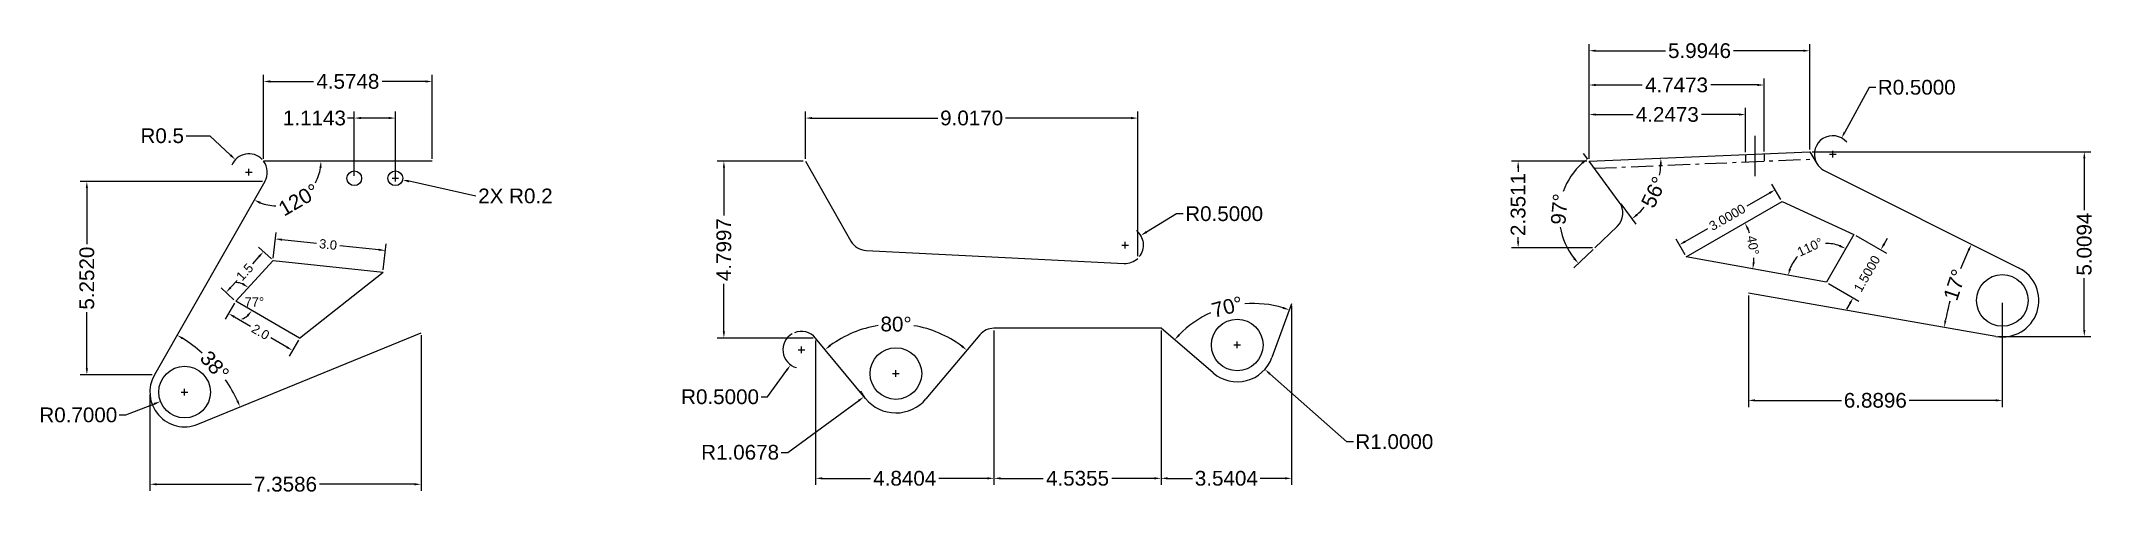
# Model space of a CAD drawing. Header units: centimetres. Extents: x 2.5 to 58.2, y 5.8 to 18.1.
import ezdxf

# ---------------------------------------------------------------- set-up
doc = ezdxf.new("R2010")
doc.units = ezdxf.units.CM
doc.header["$LTSCALE"] = 0.1
doc.header["$MEASUREMENT"] = 0
doc.linetypes.add('ACAD_ISO10W100', pattern=[18, 12, -3, 0, -3])
for name, color, linetype in [('Cadru', 2, 'Continuous'), ('Cotare', 3, 'Continuous'), ('Gauri', 1, 'Continuous'), ('Linii centrale', 6, 'ACAD_ISO10W100')]:
    doc.layers.add(name, color=color, linetype=linetype)
doc.styles.get("Standard").update_dxf_attribs({"font": 'arial.ttf'})
doc.dimstyles.new('Proiect', dxfattribs={"dimtxt": 0.4, "dimasz": 0.18, "dimexe": 0.18, "dimexo": 0.0625, "dimgap": 0.09, "dimtad": 0, "dimtoh": 1, "dimdec": 4, "dimzin": 0, "dimdsep": 46, "dimtxsty": 'Standard', "dimcen": 0.09, "dimadec": 0, "dimazin": 0, "dimtfac": 1, "dimtdec": 4, "dimtofl": 0, "dimtmove": 0, "dimatfit": 3, "dimfxl": 1, "dimtolj": 1, "dimtzin": 0, "dimarcsym": 0})

# ---------------------------------------------------------------- blocks, each defined once
blk = doc.blocks.new('*D17')
at = {"layer": 'Cotare', "color": 0, "lineweight": -2, "transparency": 16777216}
for p, q in [((8.504, 14.874), (8.504, 17.154)), ((8.684, 16.974), (9.863, 16.974)), ((12.899, 16.974), (11.72, 16.974)), ((13.079, 14.874), (13.079, 17.154))]:
    blk.add_line(p, q, dxfattribs=at)
at = {"layer": 'Cotare', "color": 0, "transparency": 16777216}
for points in [[(8.684, 17.004), (8.684, 16.944), (8.504, 16.974)], [(12.899, 17.004), (12.899, 16.944), (13.079, 16.974)]]:
    blk.add_solid(points, dxfattribs=at)
at = {"layer": 'Defpoints', "color": 0, "transparency": 16777216}
for p in [(13.079, 16.974), (8.504, 14.812), (13.079, 14.812)]:
    blk.add_point(p, dxfattribs=at)
at = {"layer": 'Cotare', "color": 0, "transparency": 16777216, "insert": (10.791, 16.974), "char_height": 0.4, "attachment_point": 5}
blk.add_mtext('\\A1;4.5748', dxfattribs=at)
blk = doc.blocks.new('*D19')
at = {"layer": 'Cotare', "color": 0, "lineweight": -2, "transparency": 16777216}
for p, q in [((10.965, 14.41), (10.965, 16.161)), ((12.079, 14.41), (12.079, 16.161)), ((10.965, 15.981), (10.785, 15.981)), ((11.899, 15.981), (11.145, 15.981))]:
    blk.add_line(p, q, dxfattribs=at)
at = {"layer": 'Cotare', "color": 0, "transparency": 16777216}
for points in [[(11.145, 16.011), (11.145, 15.951), (10.965, 15.981)], [(11.899, 16.011), (11.899, 15.951), (12.079, 15.981)]]:
    blk.add_solid(points, dxfattribs=at)
at = {"layer": 'Defpoints', "color": 0, "transparency": 16777216}
for p in [(12.079, 15.981), (10.965, 14.347), (12.079, 14.347)]:
    blk.add_point(p, dxfattribs=at)
at = {"layer": 'Cotare', "color": 0, "transparency": 16777216, "insert": (9.883, 15.981), "char_height": 0.4, "attachment_point": 5}
blk.add_mtext('\\A1;1.1143', dxfattribs=at)
blk = doc.blocks.new('*D20')
at = {"layer": 'Cotare', "color": 0, "lineweight": -2, "transparency": 16777216}
for p, q in [((6.401, 15.5), (7.045, 15.5)), ((7.045, 15.5), (7.607, 14.976)), ((8.014, 14.512), (8.194, 14.512)), ((8.104, 14.422), (8.104, 14.602))]:
    blk.add_line(p, q, dxfattribs=at)
blk.add_arc((8.104, 14.512), 0.5, 44.0319, 157.6191, dxfattribs=at)
at = {"layer": 'Cotare', "color": 0, "transparency": 16777216}
blk.add_solid([(7.627, 14.998), (7.586, 14.954), (7.738, 14.853)], dxfattribs=at)
at = {"layer": 'Defpoints', "color": 0, "transparency": 16777216}
for p in [(7.738, 14.853), (8.104, 14.512)]:
    blk.add_point(p, dxfattribs=at)
at = {"layer": 'Cotare', "color": 0, "transparency": 16777216, "insert": (5.754, 15.5), "char_height": 0.4, "attachment_point": 5}
blk.add_mtext('\\A1;R0.5', dxfattribs=at)
blk = doc.blocks.new('*D21')
at = {"layer": 'Cotare', "color": 0, "lineweight": -2, "transparency": 16777216}
for start, end in [(330.8786, 351.4772), (248.8187, 269.4173)]:
    blk.add_arc((8.851, 14.812), 1.211, start, end, dxfattribs=at)
at = {"layer": 'Cotare', "color": 0, "transparency": 16777216}
for points in [[(10.019, 14.635), (10.079, 14.63), (10.062, 14.812)], [(8.4, 13.655), (8.426, 13.71), (8.251, 13.76)]]:
    blk.add_solid(points, dxfattribs=at)
at = {"layer": 'Defpoints', "color": 0, "transparency": 16777216}
for p in [(8.504, 14.812), (13.079, 14.812), (8.538, 14.264), (9.065, 13.62), (5.542, 9.012)]:
    blk.add_point(p, dxfattribs=at)
at = {"layer": 'Cotare', "color": 0, "transparency": 16777216, "insert": (9.459, 13.764), "char_height": 0.4, "attachment_point": 5, "rotation": 30.148}
blk.add_mtext('\\A1;120°', dxfattribs=at)
blk = doc.blocks.new('*D22')
at = {"layer": 'Cotare', "color": 0, "lineweight": -2, "transparency": 16777216}
for p, q in [((12.778, 10.094), (12.778, 5.867)), ((5.419, 8.485), (5.419, 5.867)), ((5.599, 6.047), (8.18, 6.047)), ((12.598, 6.047), (10.017, 6.047))]:
    blk.add_line(p, q, dxfattribs=at)
at = {"layer": 'Cotare', "color": 0, "transparency": 16777216}
for points in [[(5.599, 6.077), (5.599, 6.017), (5.419, 6.047)], [(12.598, 6.077), (12.598, 6.017), (12.778, 6.047)]]:
    blk.add_solid(points, dxfattribs=at)
at = {"layer": 'Defpoints', "color": 0, "transparency": 16777216}
for p in [(12.778, 10.156), (5.419, 8.547), (12.778, 6.047)]:
    blk.add_point(p, dxfattribs=at)
at = {"layer": 'Cotare', "color": 0, "transparency": 16777216, "insert": (9.099, 6.047), "char_height": 0.4, "attachment_point": 5}
blk.add_mtext('\\A1;7.3586', dxfattribs=at)
blk = doc.blocks.new('*D23')
at = {"layer": 'Cotare', "color": 0, "lineweight": -2, "transparency": 16777216}
for p, q in [((8.476, 14.264), (3.529, 14.264)), ((3.709, 14.084), (3.709, 12.558)), ((3.709, 9.192), (3.709, 10.718)), ((5.48, 9.012), (3.529, 9.012))]:
    blk.add_line(p, q, dxfattribs=at)
at = {"layer": 'Cotare', "color": 0, "transparency": 16777216}
for points in [[(3.679, 14.084), (3.739, 14.084), (3.709, 14.264)], [(3.679, 9.192), (3.739, 9.192), (3.709, 9.012)]]:
    blk.add_solid(points, dxfattribs=at)
at = {"layer": 'Defpoints', "color": 0, "transparency": 16777216}
for p in [(8.538, 14.264), (3.709, 9.012), (5.542, 9.012)]:
    blk.add_point(p, dxfattribs=at)
at = {"layer": 'Cotare', "color": 0, "transparency": 16777216, "insert": (3.709, 11.638), "char_height": 0.4, "attachment_point": 5, "rotation": 90}
blk.add_mtext('\\A1;5.2520', dxfattribs=at)
blk = doc.blocks.new('*D26')
at = {"layer": 'Cotare', "color": 0, "lineweight": -2, "transparency": 16777216}
for p, q in [((6.271, 8.547), (6.451, 8.547)), ((6.361, 8.457), (6.361, 8.637)), ((4.588, 7.927), (4.768, 7.927)), ((4.768, 7.927), (5.541, 8.228))]:
    blk.add_line(p, q, dxfattribs=at)
at = {"layer": 'Cotare', "color": 0, "transparency": 16777216}
blk.add_solid([(5.53, 8.256), (5.551, 8.2), (5.708, 8.293)], dxfattribs=at)
at = {"layer": 'Defpoints', "color": 0, "transparency": 16777216}
for p in [(6.361, 8.547), (5.708, 8.293)]:
    blk.add_point(p, dxfattribs=at)
at = {"layer": 'Cotare', "color": 0, "transparency": 16777216, "insert": (3.477, 7.927), "char_height": 0.4, "attachment_point": 5}
blk.add_mtext('\\A1;R0.7000', dxfattribs=at)
blk = doc.blocks.new('*D27')
at = {"layer": 'Cotare', "color": 0, "lineweight": -2, "transparency": 16777216}
for p, q in [((8.768, 12.178), (8.842, 12.881)), ((9.002, 12.683), (9.938, 12.585)), ((11.628, 12.408), (10.569, 12.519)), ((11.752, 11.865), (11.826, 12.568))]:
    blk.add_line(p, q, dxfattribs=at)
at = {"layer": 'Cotare', "color": 0, "transparency": 16777216}
for points in [[(9.005, 12.713), (8.999, 12.654), (8.823, 12.702)], [(11.631, 12.438), (11.625, 12.378), (11.807, 12.389)]]:
    blk.add_solid(points, dxfattribs=at)
at = {"layer": 'Defpoints', "color": 0, "transparency": 16777216}
for p in [(11.807, 12.389), (8.762, 12.116), (11.745, 11.803)]:
    blk.add_point(p, dxfattribs=at)
at = {"layer": 'Cotare', "color": 0, "transparency": 16777216, "insert": (10.254, 12.552), "char_height": 0.25, "attachment_point": 5, "rotation": 354.0117}
blk.add_mtext('\\A1;3.0', dxfattribs=at)
blk = doc.blocks.new('*D28')
at = {"layer": 'Cotare', "color": 0, "lineweight": -2, "transparency": 16777216}
for p, q in [((8.716, 12.158), (8.369, 12.477)), ((8.379, 12.223), (8.201, 12.029)), ((7.701, 11.054), (7.354, 11.373)), ((7.608, 11.384), (7.786, 11.577))]:
    blk.add_line(p, q, dxfattribs=at)
at = {"layer": 'Cotare', "color": 0, "transparency": 16777216}
for points in [[(8.357, 12.243), (8.401, 12.203), (8.501, 12.356)], [(7.586, 11.404), (7.63, 11.363), (7.486, 11.251)]]:
    blk.add_solid(points, dxfattribs=at)
at = {"layer": 'Defpoints', "color": 0, "transparency": 16777216}
for p in [(8.501, 12.356), (8.762, 12.116), (7.747, 11.011)]:
    blk.add_point(p, dxfattribs=at)
at = {"layer": 'Cotare', "color": 0, "transparency": 16777216, "insert": (7.994, 11.803), "char_height": 0.25, "attachment_point": 5, "rotation": 47.4299}
blk.add_mtext('\\A1;1.5', dxfattribs=at)
blk = doc.blocks.new('*D29')
at = {"layer": 'Cotare', "color": 0, "lineweight": -2, "transparency": 16777216}
for p, q in [((7.716, 10.957), (7.465, 10.523)), ((7.711, 10.589), (8.145, 10.339)), ((9.131, 9.769), (8.698, 10.02)), ((9.448, 9.957), (9.197, 9.523))]:
    blk.add_line(p, q, dxfattribs=at)
at = {"layer": 'Cotare', "color": 0, "transparency": 16777216}
for points in [[(7.726, 10.615), (7.696, 10.563), (7.555, 10.679)], [(9.146, 9.795), (9.116, 9.743), (9.287, 9.679)]]:
    blk.add_solid(points, dxfattribs=at)
at = {"layer": 'Defpoints', "color": 0, "transparency": 16777216}
for p in [(7.747, 11.011), (9.287, 9.679), (9.479, 10.011)]:
    blk.add_point(p, dxfattribs=at)
at = {"layer": 'Cotare', "color": 0, "transparency": 16777216, "insert": (8.421, 10.179), "char_height": 0.25, "attachment_point": 5, "rotation": 329.994}
blk.add_mtext('\\A1;2.0', dxfattribs=at)
blk = doc.blocks.new('*D33')
at = {"layer": 'Cotare', "color": 0, "lineweight": -2, "transparency": 16777216}
for start, end in [(67.8523, 88.2747), (289.1491, 309.5715)]:
    blk.add_arc((7.747, 11.011), 0.508, start, end, dxfattribs=at)
at = {"layer": 'Cotare', "color": 0, "transparency": 16777216}
for points in [[(7.955, 11.507), (7.922, 11.456), (8.091, 11.385)], [(8.048, 10.639), (8.093, 10.601), (8.187, 10.758)]]:
    blk.add_solid(points, dxfattribs=at)
at = {"layer": 'Defpoints', "color": 0, "transparency": 16777216}
for p in [(8.762, 12.116), (8.219, 11.198), (7.747, 11.011), (7.747, 11.011), (9.479, 10.011)]:
    blk.add_point(p, dxfattribs=at)
at = {"layer": 'Cotare', "color": 0, "transparency": 16777216, "insert": (8.254, 10.994), "char_height": 0.25, "attachment_point": 5}
blk.add_mtext('\\A1;77°', dxfattribs=at)
blk = doc.blocks.new('*D34')
at = {"layer": 'Cotare', "color": 0, "lineweight": -2, "transparency": 16777216}
for p, q in [((11.989, 14.347), (12.169, 14.347)), ((12.079, 14.257), (12.079, 14.437)), ((14.26, 13.866), (12.45, 14.265))]:
    blk.add_line(p, q, dxfattribs=at)
at = {"layer": 'Cotare', "color": 0, "transparency": 16777216}
blk.add_solid([(12.457, 14.295), (12.444, 14.236), (12.275, 14.304)], dxfattribs=at)
at = {"layer": 'Defpoints', "color": 0, "transparency": 16777216}
for p in [(12.079, 14.347), (12.275, 14.304)]:
    blk.add_point(p, dxfattribs=at)
at = {"layer": 'Cotare', "color": 0, "transparency": 16777216, "insert": (15.337, 13.866), "char_height": 0.4, "attachment_point": 5}
blk.add_mtext('\\A1;2X R0.2', dxfattribs=at)
blk = doc.blocks.new('*D35')
at = {"layer": 'Cotare', "color": 0, "lineweight": -2, "transparency": 16777216}
for start, end in [(48.2482, 57.6994), (24.8517, 34.303)]:
    blk.add_arc((4.19, 6.642), 3.972, start, end, dxfattribs=at)
at = {"layer": 'Cotare', "color": 0, "transparency": 16777216}
for points in [[(6.297, 9.974), (6.328, 10.025), (6.159, 10.092)], [(7.822, 8.323), (7.767, 8.3), (7.867, 8.146)]]:
    blk.add_solid(points, dxfattribs=at)
at = {"layer": 'Defpoints', "color": 0, "transparency": 16777216}
for p in [(8.538, 14.264), (12.778, 10.156), (5.542, 9.012), (7.447, 8.917), (6.717, 7.676)]:
    blk.add_point(p, dxfattribs=at)
at = {"layer": 'Cotare', "color": 0, "transparency": 16777216, "insert": (7.176, 9.263), "char_height": 0.4, "attachment_point": 5, "rotation": 311.2756}
blk.add_mtext('\\A1;38°', dxfattribs=at)
blk = doc.blocks.new('*D37')
at = {"layer": 'Cotare', "color": 0, "lineweight": -2, "transparency": 16777216}
for p, q in [((23.207, 14.874), (23.207, 16.161)), ((32.224, 12.238), (32.224, 16.161)), ((23.387, 15.981), (26.796, 15.981)), ((32.044, 15.981), (28.635, 15.981))]:
    blk.add_line(p, q, dxfattribs=at)
at = {"layer": 'Cotare', "color": 0, "transparency": 16777216}
for points in [[(23.387, 16.011), (23.387, 15.951), (23.207, 15.981)], [(32.044, 16.011), (32.044, 15.951), (32.224, 15.981)]]:
    blk.add_solid(points, dxfattribs=at)
at = {"layer": 'Defpoints', "color": 0, "transparency": 16777216}
for p in [(32.224, 15.981), (23.207, 14.812), (32.224, 12.176)]:
    blk.add_point(p, dxfattribs=at)
at = {"layer": 'Cotare', "color": 0, "transparency": 16777216, "insert": (27.716, 15.981), "char_height": 0.4, "attachment_point": 5}
blk.add_mtext('\\A1;9.0170', dxfattribs=at)
blk = doc.blocks.new('*D38')
at = {"layer": 'Cotare', "color": 0, "lineweight": -2, "transparency": 16777216}
for p, q in [((33.277, 13.385), (32.46, 12.89)), ((33.457, 13.385), (33.277, 13.385)), ((31.788, 12.537), (31.968, 12.537)), ((31.878, 12.447), (31.878, 12.627))]:
    blk.add_line(p, q, dxfattribs=at)
blk.add_arc((31.878, 12.537), 0.5, 320.8913, 51.87, dxfattribs=at)
at = {"layer": 'Cotare', "color": 0, "transparency": 16777216}
blk.add_solid([(32.444, 12.915), (32.475, 12.864), (32.306, 12.796)], dxfattribs=at)
at = {"layer": 'Defpoints', "color": 0, "transparency": 16777216}
for p in [(31.878, 12.537), (32.306, 12.796)]:
    blk.add_point(p, dxfattribs=at)
at = {"layer": 'Cotare', "color": 0, "transparency": 16777216, "insert": (34.568, 13.385), "char_height": 0.4, "attachment_point": 5}
blk.add_mtext('\\A1;R0.5000', dxfattribs=at)
blk = doc.blocks.new('*D39')
at = {"layer": 'Cotare', "color": 0, "lineweight": -2, "transparency": 16777216}
for p, q in [((23.145, 14.812), (20.814, 14.812)), ((20.994, 14.632), (20.994, 13.34)), ((20.994, 10.192), (20.994, 11.484)), ((23.418, 10.012), (20.814, 10.012))]:
    blk.add_line(p, q, dxfattribs=at)
at = {"layer": 'Cotare', "color": 0, "transparency": 16777216}
for points in [[(20.964, 14.632), (21.024, 14.632), (20.994, 14.812)], [(20.964, 10.192), (21.024, 10.192), (20.994, 10.012)]]:
    blk.add_solid(points, dxfattribs=at)
at = {"layer": 'Defpoints', "color": 0, "transparency": 16777216}
for p in [(23.207, 14.812), (20.994, 10.012), (23.481, 10.012)]:
    blk.add_point(p, dxfattribs=at)
at = {"layer": 'Cotare', "color": 0, "transparency": 16777216, "insert": (20.994, 12.412), "char_height": 0.4, "attachment_point": 5, "rotation": 90}
blk.add_mtext('\\A1;4.7997', dxfattribs=at)
blk = doc.blocks.new('*D40')
at = {"layer": 'Cotare', "color": 0, "lineweight": -2, "transparency": 16777216}
for p, q in [((23.006, 9.694), (23.186, 9.694)), ((23.096, 9.604), (23.096, 9.784)), ((22.181, 8.419), (22.699, 9.141)), ((22.001, 8.419), (22.181, 8.419))]:
    blk.add_line(p, q, dxfattribs=at)
blk.add_arc((23.096, 9.694), 0.5, 119.4172, 254.9707, dxfattribs=at)
at = {"layer": 'Cotare', "color": 0, "transparency": 16777216}
blk.add_solid([(22.675, 9.159), (22.724, 9.124), (22.804, 9.287)], dxfattribs=at)
at = {"layer": 'Defpoints', "color": 0, "transparency": 16777216}
for p in [(23.096, 9.694), (22.804, 9.287)]:
    blk.add_point(p, dxfattribs=at)
at = {"layer": 'Cotare', "color": 0, "transparency": 16777216, "insert": (20.89, 8.419), "char_height": 0.4, "attachment_point": 5}
blk.add_mtext('\\A1;R0.5000', dxfattribs=at)
blk = doc.blocks.new('*D45')
at = {"layer": 'Cotare', "color": 0, "lineweight": -2, "transparency": 16777216}
for p, q in [((28.321, 10.217), (28.321, 6.028)), ((23.481, 9.95), (23.481, 6.028)), ((23.661, 6.208), (24.974, 6.208)), ((28.141, 6.208), (26.829, 6.208))]:
    blk.add_line(p, q, dxfattribs=at)
at = {"layer": 'Cotare', "color": 0, "transparency": 16777216}
for points in [[(23.661, 6.238), (23.661, 6.178), (23.481, 6.208)], [(28.141, 6.238), (28.141, 6.178), (28.321, 6.208)]]:
    blk.add_solid(points, dxfattribs=at)
at = {"layer": 'Defpoints', "color": 0, "transparency": 16777216}
for p in [(28.321, 10.279), (23.481, 10.012), (28.321, 6.208)]:
    blk.add_point(p, dxfattribs=at)
at = {"layer": 'Cotare', "color": 0, "transparency": 16777216, "insert": (25.901, 6.208), "char_height": 0.4, "attachment_point": 5}
blk.add_mtext('\\A1;4.8404', dxfattribs=at)
blk = doc.blocks.new('*D46')
at = {"layer": 'Cotare', "color": 0, "lineweight": -2, "transparency": 16777216}
for p, q in [((32.857, 10.217), (32.857, 6.028)), ((28.321, 9.717), (28.321, 6.028)), ((28.501, 6.208), (29.659, 6.208)), ((32.677, 6.208), (31.519, 6.208))]:
    blk.add_line(p, q, dxfattribs=at)
at = {"layer": 'Cotare', "color": 0, "transparency": 16777216}
for points in [[(28.501, 6.238), (28.501, 6.178), (28.321, 6.208)], [(32.677, 6.238), (32.677, 6.178), (32.857, 6.208)]]:
    blk.add_solid(points, dxfattribs=at)
at = {"layer": 'Defpoints', "color": 0, "transparency": 16777216}
for p in [(32.857, 10.279), (28.321, 9.779), (32.857, 6.208)]:
    blk.add_point(p, dxfattribs=at)
at = {"layer": 'Cotare', "color": 0, "transparency": 16777216, "insert": (30.589, 6.208), "char_height": 0.4, "attachment_point": 5}
blk.add_mtext('\\A1;4.5355', dxfattribs=at)
blk = doc.blocks.new('*D47')
at = {"layer": 'Cotare', "color": 0, "lineweight": -2, "transparency": 16777216}
for p, q in [((36.397, 10.883), (36.397, 6.028)), ((32.857, 10.217), (32.857, 6.028)), ((33.037, 6.208), (33.708, 6.208)), ((36.217, 6.208), (35.546, 6.208))]:
    blk.add_line(p, q, dxfattribs=at)
at = {"layer": 'Cotare', "color": 0, "transparency": 16777216}
for points in [[(33.037, 6.238), (33.037, 6.178), (32.857, 6.208)], [(36.217, 6.238), (36.217, 6.178), (36.397, 6.208)]]:
    blk.add_solid(points, dxfattribs=at)
at = {"layer": 'Defpoints', "color": 0, "transparency": 16777216}
for p in [(36.397, 10.945), (32.857, 10.279), (36.397, 6.208)]:
    blk.add_point(p, dxfattribs=at)
at = {"layer": 'Cotare', "color": 0, "transparency": 16777216, "insert": (34.627, 6.208), "char_height": 0.4, "attachment_point": 5}
blk.add_mtext('\\A1;3.5404', dxfattribs=at)
blk = doc.blocks.new('*D48')
at = {"layer": 'Cotare', "color": 0, "lineweight": -2, "transparency": 16777216}
for p, q in [((25.57, 9.051), (25.75, 9.051)), ((25.66, 8.961), (25.66, 9.141)), ((22.726, 6.913), (24.652, 8.316)), ((22.546, 6.913), (22.726, 6.913))]:
    blk.add_line(p, q, dxfattribs=at)
blk.add_arc((25.66, 9.051), 1.068, 206.4215, 216.2175, dxfattribs=at)
at = {"layer": 'Cotare', "color": 0, "transparency": 16777216}
blk.add_solid([(24.634, 8.34), (24.67, 8.292), (24.798, 8.422)], dxfattribs=at)
at = {"layer": 'Defpoints', "color": 0, "transparency": 16777216}
for p in [(25.66, 9.051), (24.798, 8.422)]:
    blk.add_point(p, dxfattribs=at)
at = {"layer": 'Cotare', "color": 0, "transparency": 16777216, "insert": (21.434, 6.913), "char_height": 0.4, "attachment_point": 5}
blk.add_mtext('\\A1;R1.0678', dxfattribs=at)
blk = doc.blocks.new('*D49')
at = {"layer": 'Cotare', "color": 0, "lineweight": -2, "transparency": 16777216}
for p, q in [((34.832, 9.826), (35.012, 9.826)), ((34.922, 9.736), (34.922, 9.916)), ((37.895, 7.201), (35.806, 9.045)), ((38.075, 7.201), (37.895, 7.201))]:
    blk.add_line(p, q, dxfattribs=at)
at = {"layer": 'Cotare', "color": 0, "transparency": 16777216}
blk.add_solid([(35.826, 9.067), (35.787, 9.022), (35.672, 9.164)], dxfattribs=at)
at = {"layer": 'Defpoints', "color": 0, "transparency": 16777216}
for p in [(34.922, 9.826), (35.672, 9.164)]:
    blk.add_point(p, dxfattribs=at)
at = {"layer": 'Cotare', "color": 0, "transparency": 16777216, "insert": (39.186, 7.201), "char_height": 0.4, "attachment_point": 5}
blk.add_mtext('\\A1;R1.0000', dxfattribs=at)
blk = doc.blocks.new('*D50')
at = {"layer": 'Cotare', "color": 0, "lineweight": -2, "transparency": 16777216}
for start, end in [(98.9931, 126.1405), (53.3707, 80.5181)]:
    blk.add_arc((25.653, 7.383), 3.007, start, end, dxfattribs=at)
at = {"layer": 'Cotare', "color": 0, "transparency": 16777216}
for points in [[(23.899, 9.788), (23.862, 9.835), (23.738, 9.701)], [(27.466, 9.82), (27.429, 9.773), (27.588, 9.684)]]:
    blk.add_solid(points, dxfattribs=at)
at = {"layer": 'Defpoints', "color": 0, "transparency": 16777216}
for p in [(26.356, 10.307), (27.939, 10.101), (23.481, 10.012), (24.837, 8.371), (26.478, 8.364)]:
    blk.add_point(p, dxfattribs=at)
at = {"layer": 'Cotare', "color": 0, "transparency": 16777216, "insert": (25.666, 10.39), "char_height": 0.4, "attachment_point": 5, "rotation": 359.7556}
blk.add_mtext('\\A1;80°', dxfattribs=at)
blk = doc.blocks.new('*D51')
at = {"layer": 'Cotare', "color": 0, "lineweight": -2, "transparency": 16777216}
for start, end in [(114.4422, 135.7311), (73.5315, 94.8204)]:
    blk.add_arc((35.365, 8.129), 2.821, start, end, dxfattribs=at)
at = {"layer": 'Cotare', "color": 0, "transparency": 16777216}
for points in [[(36.174, 10.862), (36.155, 10.805), (36.336, 10.777)], [(33.367, 10.078), (33.323, 10.118), (33.223, 9.965)]]:
    blk.add_solid(points, dxfattribs=at)
at = {"layer": 'Defpoints', "color": 0, "transparency": 16777216}
for p in [(35.215, 10.946), (36.397, 10.945), (32.857, 10.279), (35.861, 9.482), (34.271, 9.067)]:
    blk.add_point(p, dxfattribs=at)
at = {"layer": 'Cotare', "color": 0, "transparency": 16777216, "insert": (34.652, 10.858), "char_height": 0.4, "attachment_point": 5, "rotation": 14.6313}
blk.add_mtext('\\A1;70°', dxfattribs=at)
blk = doc.blocks.new('*D52')
at = {"layer": 'Cotare', "color": 0, "lineweight": -2, "transparency": 16777216}
for p, q in [((44.469, 14.874), (44.469, 17.987)), ((50.463, 15.128), (50.463, 17.987)), ((44.649, 17.807), (46.546, 17.807)), ((50.283, 17.807), (48.386, 17.807))]:
    blk.add_line(p, q, dxfattribs=at)
at = {"layer": 'Cotare', "color": 0, "transparency": 16777216}
for points in [[(44.649, 17.837), (44.649, 17.777), (44.469, 17.807)], [(50.283, 17.837), (50.283, 17.777), (50.463, 17.807)]]:
    blk.add_solid(points, dxfattribs=at)
at = {"layer": 'Defpoints', "color": 0, "transparency": 16777216}
for p in [(50.463, 17.807), (50.463, 15.066), (44.469, 14.812)]:
    blk.add_point(p, dxfattribs=at)
at = {"layer": 'Cotare', "color": 0, "transparency": 16777216, "insert": (47.466, 17.807), "char_height": 0.4, "attachment_point": 5}
blk.add_mtext('\\A1;5.9946', dxfattribs=at)
blk = doc.blocks.new('*D53')
at = {"layer": 'Cotare', "color": 0, "lineweight": -2, "transparency": 16777216}
for p, q in [((44.469, 14.874), (44.469, 17.058)), ((44.649, 16.878), (45.914, 16.878)), ((49.036, 16.878), (47.771, 16.878)), ((49.216, 15.076), (49.216, 17.058))]:
    blk.add_line(p, q, dxfattribs=at)
at = {"layer": 'Cotare', "color": 0, "transparency": 16777216}
for points in [[(44.649, 16.908), (44.649, 16.848), (44.469, 16.878)], [(49.036, 16.908), (49.036, 16.848), (49.216, 16.878)]]:
    blk.add_solid(points, dxfattribs=at)
at = {"layer": 'Defpoints', "color": 0, "transparency": 16777216}
for p in [(49.216, 16.878), (44.469, 14.812), (49.216, 15.013)]:
    blk.add_point(p, dxfattribs=at)
at = {"layer": 'Cotare', "color": 0, "transparency": 16777216, "insert": (46.842, 16.878), "char_height": 0.4, "attachment_point": 5}
blk.add_mtext('\\A1;4.7473', dxfattribs=at)
blk = doc.blocks.new('*D54')
at = {"layer": 'Cotare', "color": 0, "lineweight": -2, "transparency": 16777216}
for p, q in [((44.469, 14.874), (44.469, 16.257)), ((48.716, 15.054), (48.716, 16.257)), ((44.649, 16.077), (45.664, 16.077)), ((48.536, 16.077), (47.521, 16.077))]:
    blk.add_line(p, q, dxfattribs=at)
at = {"layer": 'Cotare', "color": 0, "transparency": 16777216}
for points in [[(44.649, 16.107), (44.649, 16.047), (44.469, 16.077)], [(48.536, 16.107), (48.536, 16.047), (48.716, 16.077)]]:
    blk.add_solid(points, dxfattribs=at)
at = {"layer": 'Defpoints', "color": 0, "transparency": 16777216}
for p in [(48.716, 16.077), (44.469, 14.812), (48.716, 14.992)]:
    blk.add_point(p, dxfattribs=at)
at = {"layer": 'Cotare', "color": 0, "transparency": 16777216, "insert": (46.592, 16.077), "char_height": 0.4, "attachment_point": 5}
blk.add_mtext('\\A1;4.2473', dxfattribs=at)
blk = doc.blocks.new('*D55')
at = {"layer": 'Cotare', "color": 0, "lineweight": -2, "transparency": 16777216}
for p, q in [((50.526, 15.066), (58.086, 15.066)), ((57.906, 14.886), (57.906, 13.481)), ((57.906, 10.236), (57.906, 11.642)), ((55.573, 10.056), (58.086, 10.056))]:
    blk.add_line(p, q, dxfattribs=at)
at = {"layer": 'Cotare', "color": 0, "transparency": 16777216}
for points in [[(57.876, 14.886), (57.936, 14.886), (57.906, 15.066)], [(57.876, 10.236), (57.936, 10.236), (57.906, 10.056)]]:
    blk.add_solid(points, dxfattribs=at)
at = {"layer": 'Defpoints', "color": 0, "transparency": 16777216}
for p in [(50.463, 15.066), (55.51, 10.056), (57.906, 10.056)]:
    blk.add_point(p, dxfattribs=at)
at = {"layer": 'Cotare', "color": 0, "transparency": 16777216, "insert": (57.906, 12.561), "char_height": 0.4, "attachment_point": 5, "rotation": 90}
blk.add_mtext('\\A1;5.0094', dxfattribs=at)
blk = doc.blocks.new('*D56')
at = {"layer": 'Cotare', "color": 0, "lineweight": -2, "transparency": 16777216}
for p, q in [((52.069, 16.814), (51.406, 15.599)), ((52.249, 16.814), (52.069, 16.814)), ((51.081, 14.912), (51.081, 15.092)), ((50.991, 15.002), (51.171, 15.002))]:
    blk.add_line(p, q, dxfattribs=at)
blk.add_arc((51.081, 15.002), 0.5, 40.768, 203.2698, dxfattribs=at)
at = {"layer": 'Cotare', "color": 0, "transparency": 16777216}
blk.add_solid([(51.38, 15.613), (51.433, 15.584), (51.32, 15.441)], dxfattribs=at)
at = {"layer": 'Defpoints', "color": 0, "transparency": 16777216}
for p in [(51.32, 15.441), (51.081, 15.002)]:
    blk.add_point(p, dxfattribs=at)
at = {"layer": 'Cotare', "color": 0, "transparency": 16777216, "insert": (53.36, 16.814), "char_height": 0.4, "attachment_point": 5}
blk.add_mtext('\\A1;R0.5000', dxfattribs=at)
blk = doc.blocks.new('*D57')
at = {"layer": 'Cotare', "color": 0, "lineweight": -2, "transparency": 16777216}
for p, q in [((48.791, 11.168), (48.791, 8.142)), ((55.681, 10.971), (55.681, 8.142)), ((48.971, 8.322), (51.315, 8.322)), ((55.501, 8.322), (53.157, 8.322))]:
    blk.add_line(p, q, dxfattribs=at)
at = {"layer": 'Cotare', "color": 0, "transparency": 16777216}
for points in [[(48.971, 8.352), (48.971, 8.292), (48.791, 8.322)], [(55.501, 8.352), (55.501, 8.292), (55.681, 8.322)]]:
    blk.add_solid(points, dxfattribs=at)
at = {"layer": 'Defpoints', "color": 0, "transparency": 16777216}
for p in [(48.791, 11.23), (55.681, 11.034), (55.681, 8.322)]:
    blk.add_point(p, dxfattribs=at)
at = {"layer": 'Cotare', "color": 0, "transparency": 16777216, "insert": (52.236, 8.322), "char_height": 0.4, "attachment_point": 5}
blk.add_mtext('\\A1;6.8896', dxfattribs=at)
blk = doc.blocks.new('*D58')
at = {"layer": 'Cotare', "color": 0, "lineweight": -2, "transparency": 16777216}
for p, q in [((44.406, 14.812), (42.365, 14.812)), ((42.545, 14.632), (42.545, 14.521)), ((44.562, 12.461), (42.365, 12.461)), ((42.545, 12.641), (42.545, 12.751))]:
    blk.add_line(p, q, dxfattribs=at)
at = {"layer": 'Cotare', "color": 0, "transparency": 16777216}
for points in [[(42.515, 14.632), (42.575, 14.632), (42.545, 14.812)], [(42.515, 12.641), (42.575, 12.641), (42.545, 12.461)]]:
    blk.add_solid(points, dxfattribs=at)
at = {"layer": 'Defpoints', "color": 0, "transparency": 16777216}
for p in [(44.469, 14.812), (42.545, 12.461), (44.624, 12.461)]:
    blk.add_point(p, dxfattribs=at)
at = {"layer": 'Cotare', "color": 0, "transparency": 16777216, "insert": (42.545, 13.636), "char_height": 0.4, "attachment_point": 5, "rotation": 90}
blk.add_mtext('\\A1;2.3511', dxfattribs=at)
blk = doc.blocks.new('*D59')
at = {"layer": 'Cotare', "color": 0, "lineweight": -2, "transparency": 16777216}
for p, q in [((44.432, 14.862), (44.317, 15.017)), ((44.579, 12.418), (44.053, 11.914))]:
    blk.add_line(p, q, dxfattribs=at)
for start, end in [(131.9739, 160.3912), (189.8702, 218.2875)]:
    blk.add_arc((45.553, 13.349), 1.896, start, end, dxfattribs=at)
at = {"layer": 'Cotare', "color": 0, "transparency": 16777216}
for points in [[(44.266, 14.781), (44.304, 14.735), (44.424, 14.872)], [(44.087, 12.194), (44.042, 12.154), (44.183, 12.038)]]:
    blk.add_solid(points, dxfattribs=at)
at = {"layer": 'Defpoints', "color": 0, "transparency": 16777216}
for p in [(44.469, 14.812), (43.784, 14.03), (45.29, 13.703), (45.234, 13.044), (44.624, 12.461)]:
    blk.add_point(p, dxfattribs=at)
at = {"layer": 'Cotare', "color": 0, "transparency": 16777216, "insert": (43.664, 13.51), "char_height": 0.4, "attachment_point": 5, "rotation": 85.1307}
blk.add_mtext('\\A1;97°', dxfattribs=at)
blk = doc.blocks.new('*D61')
at = {"layer": 'Cotare', "color": 0, "lineweight": -2, "transparency": 16777216}
for start, end in [(154.6848, 158.5196), (164.9978, 168.8326)]:
    blk.add_arc((62.184, 8.89), 8.204, start, end, dxfattribs=at)
at = {"layer": 'Cotare', "color": 0, "transparency": 16777216}
for points in [[(54.741, 12.411), (54.795, 12.385), (54.847, 12.56)], [(54.165, 10.474), (54.106, 10.485), (54.103, 10.302)]]:
    blk.add_solid(points, dxfattribs=at)
at = {"layer": 'Defpoints', "color": 0, "transparency": 16777216}
for p in [(50.831, 14.569), (54.526, 11.833), (56.125, 11.921), (48.791, 11.23), (55.51, 10.056)]:
    blk.add_point(p, dxfattribs=at)
at = {"layer": 'Cotare', "color": 0, "transparency": 16777216, "insert": (54.392, 11.458), "char_height": 0.4, "attachment_point": 5, "rotation": 71.7587}
blk.add_mtext('\\A1;17°', dxfattribs=at)
blk = doc.blocks.new('*D62')
at = {"layer": 'Cotare', "color": 0, "lineweight": -2, "transparency": 16777216}
blk.add_line((45.327, 13.653), (45.736, 13.101), dxfattribs=at)
for start, end in [(348.8047, 357.1352), (311.824, 320.1546)]:
    blk.add_arc((44.469, 14.812), 1.95, start, end, dxfattribs=at)
at = {"layer": 'Cotare', "color": 0, "transparency": 16777216}
for points in [[(46.386, 14.714), (46.446, 14.714), (46.417, 14.894)], [(45.788, 13.336), (45.75, 13.382), (45.629, 13.245)]]:
    blk.add_solid(points, dxfattribs=at)
at = {"layer": 'Defpoints', "color": 0, "transparency": 16777216}
for p in [(50.463, 15.066), (44.469, 14.812), (44.469, 14.812), (45.29, 13.703), (46.069, 13.698)]:
    blk.add_point(p, dxfattribs=at)
at = {"layer": 'Cotare', "color": 0, "transparency": 16777216, "insert": (46.228, 13.972), "char_height": 0.4, "attachment_point": 5, "rotation": 64.4796}
blk.add_mtext('\\A1;56°', dxfattribs=at)
blk = doc.blocks.new('*D63')
at = {"layer": 'Cotare', "color": 0, "lineweight": -2, "transparency": 16777216}
for p, q in [((49.363, 13.946), (48.746, 13.591)), ((49.673, 13.768), (49.43, 14.192)), ((47.074, 12.63), (47.691, 12.985)), ((47.073, 12.272), (46.829, 12.697))]:
    blk.add_line(p, q, dxfattribs=at)
at = {"layer": 'Cotare', "color": 0, "transparency": 16777216}
for points in [[(49.348, 13.972), (49.378, 13.92), (49.519, 14.036)], [(47.059, 12.656), (47.089, 12.604), (46.918, 12.541)]]:
    blk.add_solid(points, dxfattribs=at)
at = {"layer": 'Defpoints', "color": 0, "transparency": 16777216}
for p in [(49.519, 14.036), (49.705, 13.713), (47.104, 12.218)]:
    blk.add_point(p, dxfattribs=at)
at = {"layer": 'Cotare', "color": 0, "transparency": 16777216, "insert": (48.219, 13.288), "char_height": 0.25, "attachment_point": 5, "rotation": 29.8936}
blk.add_mtext('\\A1;3.0000', dxfattribs=at)
blk = doc.blocks.new('*D64')
at = {"layer": 'Cotare', "color": 0, "lineweight": -2, "transparency": 16777216}
for p, q in [((51.71, 12.796), (52.54, 12.318)), ((52.474, 12.564), (52.563, 12.72)), ((50.962, 11.496), (51.792, 11.018)), ((51.546, 10.952), (51.456, 10.796))]:
    blk.add_line(p, q, dxfattribs=at)
at = {"layer": 'Cotare', "color": 0, "transparency": 16777216}
for points in [[(52.448, 12.579), (52.5, 12.549), (52.384, 12.408)], [(51.52, 10.967), (51.572, 10.937), (51.636, 11.108)]]:
    blk.add_solid(points, dxfattribs=at)
at = {"layer": 'Defpoints', "color": 0, "transparency": 16777216}
for p in [(51.656, 12.827), (50.908, 11.527), (51.636, 11.108)]:
    blk.add_point(p, dxfattribs=at)
at = {"layer": 'Cotare', "color": 0, "transparency": 16777216, "insert": (52.01, 11.758), "char_height": 0.25, "attachment_point": 5, "rotation": 60.081}
blk.add_mtext('\\A1;1.5000', dxfattribs=at)
blk = doc.blocks.new('*D65')
at = {"layer": 'Cotare', "color": 0, "lineweight": -2, "transparency": 16777216}
for start, end in [(69.8969, 91.3236), (138.4552, 159.8819)]:
    blk.add_arc((50.908, 11.527), 1.052, start, end, dxfattribs=at)
at = {"layer": 'Cotare', "color": 0, "transparency": 16777216}
for points in [[(51.282, 12.542), (51.257, 12.487), (51.433, 12.438)], [(49.949, 11.881), (49.891, 11.896), (49.873, 11.715)]]:
    blk.add_solid(points, dxfattribs=at)
at = {"layer": 'Defpoints', "color": 0, "transparency": 16777216}
for p in [(51.656, 12.827), (50.787, 12.572), (47.104, 12.218), (50.908, 11.527), (50.908, 11.527)]:
    blk.add_point(p, dxfattribs=at)
at = {"layer": 'Cotare', "color": 0, "transparency": 16777216, "insert": (50.465, 12.481), "char_height": 0.25, "attachment_point": 5, "rotation": 24.8894}
blk.add_mtext('\\A1;110°', dxfattribs=at)
blk = doc.blocks.new('*D66')
at = {"layer": 'Cotare', "color": 0, "lineweight": -2, "transparency": 16777216}
for start, end in [(20.4639, 24.2803), (355.311, 359.1274)]:
    blk.add_arc((47.104, 12.218), 1.838, start, end, dxfattribs=at)
at = {"layer": 'Cotare', "color": 0, "transparency": 16777216}
for points in [[(48.752, 12.96), (48.806, 12.988), (48.697, 13.134)], [(48.965, 12.064), (48.906, 12.072), (48.912, 11.889)]]:
    blk.add_solid(points, dxfattribs=at)
at = {"layer": 'Defpoints', "color": 0, "transparency": 16777216}
for p in [(49.705, 13.713), (48.939, 12.317), (47.104, 12.218), (47.104, 12.218), (50.908, 11.527)]:
    blk.add_point(p, dxfattribs=at)
at = {"layer": 'Cotare', "color": 0, "transparency": 16777216, "insert": (48.915, 12.531), "char_height": 0.25, "attachment_point": 5, "rotation": 279.7956}
blk.add_mtext('\\A1;40°', dxfattribs=at)

msp = doc.modelspace()

# ---------------------------------------------------------------- linework, layer by layer
at = {"layer": 'Cadru'}
for p, q in [((44.46873, 14.81178), (50.46334, 15.06588)), ((50.46334, 15.06588), (50.64975, 14.74856)), ((13.07886, 14.81178), (8.50406, 14.81178)), ((23.20707, 14.81178), (24.44238, 12.64308)), ((45.29023, 13.70288), (44.46873, 14.81178)), ((50.83091, 14.56878), (56.1248, 11.92099)), ((8.53836, 14.26402), (5.54218, 9.01203)), ((44.6244, 12.4607), (45.2341, 13.04394)), ((24.85163, 12.39119), (31.85328, 12.03767)), ((55.51028, 10.05645), (48.79145, 11.23031)), ((36.39717, 10.94534), (35.86083, 9.48168)), ((6.717, 7.67607), (12.77794, 10.15631)), ((27.93863, 10.10103), (26.47772, 8.36369)), ((32.85679, 10.27924), (28.32132, 10.27924)), ((34.27094, 9.06662), (32.85679, 10.27924)), ((24.83742, 8.37068), (23.48093, 10.01208))]:
    msp.add_line(p, q, dxfattribs=at)
at = {"layer": 'Cadru', "linetype": 'ACAD_ISO10W100', "ltscale": 0.5}
msp.add_line((44.61251, 14.6177), (50.57808, 14.87056), dxfattribs=at)
at = {"layer": 'Cadru'}
for centre, radius, start, end in [((8.10406, 14.51178), 0.5, 330.295913, 36.869898), ((51.08086, 15.00182), 0.5, 210.431735, 240.005575), ((44.88847, 13.40524), 0.5, 313.729362, 36.53205), ((24.87684, 12.89056), 0.5, 209.6661, 267.10954), ((31.87849, 12.53704), 0.5, 267.10954, 313.729362), ((55.68102, 11.03372), 0.99207, 260.089747, 63.427615), ((23.09552, 9.69356), 0.5, 39.57125, 112.255229), ((28.32132, 9.77924), 0.5, 90, 139.939929), ((34.92189, 9.82575), 1, 229.387328, 339.875275), ((6.36054, 8.54714), 0.94119, 150.191285, 292.255229), ((25.66049, 9.05089), 1.06776, 219.57125, 319.939929)]:
    msp.add_arc(centre, radius, start, end, dxfattribs=at)
at = {"layer": 'Gauri'}
for p, q in [((48.71603, 14.99182), (48.71603, 14.79164)), ((49.21603, 15.01301), (49.21603, 14.81283)), ((47.10374, 12.21818), (49.7046, 13.71336)), ((49.7046, 13.71336), (51.65602, 12.8268)), ((51.65602, 12.8268), (50.90785, 11.5267)), ((7.74712, 11.01145), (8.76186, 12.11613)), ((8.76186, 12.11613), (11.74549, 11.80315)), ((9.47906, 10.01127), (11.74549, 11.80315)), ((50.90785, 11.5267), (47.10374, 12.21818)), ((9.47906, 10.01127), (7.74712, 11.01145))]:
    msp.add_line(p, q, dxfattribs=at)
for centre, radius in [((10.96494, 14.34735), 0.2), ((12.07924, 14.34735), 0.2), ((55.68102, 11.03372), 0.7), ((34.92189, 9.82575), 0.7), ((25.66049, 9.05089), 0.7), ((6.36054, 8.54714), 0.7)]:
    msp.add_circle(centre, radius, dxfattribs=at)
at = {"layer": 'Linii centrale'}
msp.add_line((48.96603, 15.49748), (48.96603, 14.40465), dxfattribs=at)

# ---------------------------------------------------------------- dimensions: what is measured, and where the dimension line sits
at = {"layer": 'Cotare'}
for base, p1, p2, picture, middle in [((50.46334, 17.80719), (44.46873, 14.81178), (50.46334, 15.06588), '*D52', (47.46603, 17.80719)), ((13.07886, 16.97404), (8.50406, 14.81178), (13.07886, 14.81178), '*D17', (10.79146, 16.97404)), ((49.21603, 16.87794), (44.46873, 14.81178), (49.21603, 15.01301), '*D53', (46.84238, 16.87794)), ((32.224121, 15.980742), (23.207073, 14.811782), (32.224121, 12.17573), '*D37', (27.715597, 15.980742)), ((48.71603, 16.07687), (44.46873, 14.81178), (48.71603, 14.99182), '*D54', (46.59238, 16.07687)), ((55.68102, 8.32249), (48.79145, 11.23031), (55.68102, 11.03372), '*D57', (52.23624, 8.32249)), ((12.77794, 6.04747), (5.41935, 8.54714), (12.77794, 10.15631), '*D22', (9.09865, 6.04747)), ((28.32132, 6.20766), (23.48093, 10.01208), (28.32132, 10.27924), '*D45', (25.90112, 6.20766))]:
    dim = msp.add_linear_dim(base=base, p1=p1, p2=p2, dimstyle='Proiect', dxfattribs=at)
    dim.commit()
    dim.dimension.update_dxf_attribs({"geometry": picture, "text_midpoint": middle})
for center, mpoint, picture, middle in [((51.08086, 15.00182), (51.32025, 15.44079), '*D56', (53.36005, 16.81386)), ((31.87849, 12.53704), (32.30598, 12.79637), '*D38', (34.5677, 13.38527)), ((23.09552, 9.69356), (22.80406, 9.28729), '*D40', (20.88986, 8.41862)), ((34.92189, 9.82575), (35.6715, 9.16388), '*D49', (39.18562, 7.20099)), ((25.66049, 9.05089), (24.79753, 8.42206), '*D48', (21.43394, 6.9126)), ((6.36054, 8.54714), (5.70824, 8.29315), '*D26', (3.47664, 7.9269))]:
    dim = msp.add_radius_dim(center=center, mpoint=mpoint, dimstyle='Proiect', dxfattribs=at)
    dim.commit()
    dim.dimension.update_dxf_attribs({"geometry": picture, "text_midpoint": middle, "dimtype": 164})
dim = msp.add_linear_dim(base=(12.07924, 15.98071), p1=(10.96494, 14.34735), p2=(12.07924, 14.34735), dimstyle='Proiect', dxfattribs=at)
dim.commit()
dim.dimension.update_dxf_attribs({"geometry": '*D19', "text_midpoint": (9.88348, 15.98071), "dimtype": 160})
dim = msp.add_radius_dim(center=(8.10406, 14.51178), mpoint=(7.73843, 14.85283), dimstyle='Proiect', override={"dimdec": 1}, dxfattribs=at)
dim.commit()
dim.dimension.update_dxf_attribs({"geometry": '*D20', "text_midpoint": (5.75351, 15.50007), "dimtype": 164})
for base, line1, line2, picture, middle in [((46.06888, 13.69814), ((45.29023, 13.70288), (44.46873, 14.81178)), ((44.46873, 14.81178), (50.46334, 15.06588)), '*D62', (46.22805, 13.97186)), ((9.06527, 13.61972), ((8.53836, 14.26402), (5.54218, 9.01203)), ((13.07886, 14.81178), (8.50406, 14.81178)), '*D21', (9.45915, 13.76443)), ((43.7835, 14.03021), ((44.6244, 12.4607), (45.2341, 13.04394)), ((45.29023, 13.70288), (44.46873, 14.81178)), '*D59', (43.6636, 13.50959)), ((54.52603, 11.83287), ((55.51028, 10.05645), (48.79145, 11.23031)), ((50.83091, 14.56878), (56.1248, 11.92099)), '*D61', (54.39246, 11.4584)), ((7.44667, 8.91682), ((6.717, 7.67607), (12.77794, 10.15631)), ((8.53836, 14.26402), (5.54218, 9.01203)), '*D35', (7.17554, 9.26252)), ((35.21507, 10.9457), ((36.39717, 10.94534), (35.86083, 9.48168)), ((34.27094, 9.06662), (32.85679, 10.27924)), '*D51', (34.65235, 10.8582)), ((26.35607, 10.30664), ((27.93863, 10.10103), (26.47772, 8.36369)), ((24.83742, 8.37068), (23.48093, 10.01208)), '*D50', (25.6662, 10.38989))]:
    dim = msp.add_angular_dim_2l(base=base, line1=line1, line2=line2, dimstyle='Proiect', dxfattribs=at)
    dim.commit()
    dim.dimension.update_dxf_attribs({"geometry": picture, "text_midpoint": middle})
dim = msp.add_linear_dim(base=(57.90558, 10.05645), p1=(50.46334, 15.06588), p2=(55.51028, 10.05645), angle=90, dimstyle='Proiect', dxfattribs=at)
dim.commit()
dim.dimension.update_dxf_attribs({"geometry": '*D55', "text_midpoint": (57.90558, 12.56117), "dimtype": 160})
for base, p1, p2, picture, middle in [((20.99432, 10.01208), (23.20707, 14.81178), (23.48093, 10.01208), '*D39', (20.99432, 12.41193)), ((42.54459, 12.4607), (44.46873, 14.81178), (44.6244, 12.4607), '*D58', (42.54459, 13.63624)), ((3.70938, 9.01203), (8.53836, 14.26402), (5.54218, 9.01203), '*D23', (3.70938, 11.63802))]:
    dim = msp.add_linear_dim(base=base, p1=p1, p2=p2, angle=90, dimstyle='Proiect', dxfattribs=at)
    dim.commit()
    dim.dimension.update_dxf_attribs({"geometry": picture, "text_midpoint": middle})
dim = msp.add_radius_dim(center=(12.07924, 14.34735), mpoint=(12.27453, 14.30423), text='2X <>', dimstyle='Proiect', override={"dimdec": 1}, dxfattribs=at)
dim.commit()
dim.dimension.update_dxf_attribs({"geometry": '*D34', "text_midpoint": (14.25997, 13.86589), "dimtype": 164})
for p1, p2, distance, override, picture, middle in [((47.10374, 12.21818), (49.7046, 13.71336), 0.37191, {"dimtxt": 0.25}, '*D63', (48.21881, 13.2882)), ((51.65602, 12.8268), (50.90785, 11.5267), 0.83967, {"dimtxt": 0.25}, '*D64', (52.0097, 11.75794)), ((7.74712, 11.01145), (8.76186, 12.11613), 0.35407, {"dimtxt": 0.25, "dimdec": 1}, '*D28', (7.99373, 11.80331)), ((7.74712, 11.01145), (9.47906, 10.01127), -0.3835, {"dimtxt": 0.25, "dimdec": 1}, '*D29', (8.42131, 10.17926))]:
    dim = msp.add_aligned_dim(p1=p1, p2=p2, distance=distance, dimstyle='Proiect', override=override, dxfattribs=at)
    dim.commit()
    dim.dimension.update_dxf_attribs({"geometry": picture, "text_midpoint": middle})
for base, line1, line2, picture, middle in [((48.93907, 12.31746), ((50.90785, 11.5267), (47.10374, 12.21818)), ((47.10374, 12.21818), (49.7046, 13.71336)), '*D66', (48.91495, 12.53089)), ((50.78658, 12.57165), ((51.65602, 12.8268), (50.90785, 11.5267)), ((50.90785, 11.5267), (47.10374, 12.21818)), '*D65', (50.46512, 12.48096))]:
    dim = msp.add_angular_dim_2l(base=base, line1=line1, line2=line2, dimstyle='Proiect', override={"dimtxt": 0.25}, dxfattribs=at)
    dim.commit()
    dim.dimension.update_dxf_attribs({"geometry": picture, "text_midpoint": middle})
dim = msp.add_linear_dim(base=(11.80696, 12.38921), p1=(8.76186, 12.11613), p2=(11.74549, 11.80315), angle=354.01174, dimstyle='Proiect', override={"dimtxt": 0.25, "dimdec": 1}, dxfattribs=at)
dim.commit()
dim.dimension.update_dxf_attribs({"geometry": '*D27', "text_midpoint": (10.25367, 12.55214), "dimtype": 161})
dim = msp.add_angular_dim_2l(base=(8.21909, 11.19849), line1=((9.47906, 10.01127), (7.74712, 11.01145)), line2=((7.74712, 11.01145), (8.76186, 12.11613)), dimstyle='Proiect', override={"dimtxt": 0.25}, dxfattribs=at)
dim.commit()
dim.dimension.update_dxf_attribs({"geometry": '*D33', "text_midpoint": (8.25449, 10.9937), "dimtype": 162})
for base, p1, p2, picture, middle in [((36.39717, 6.20766), (32.85679, 10.27924), (36.39717, 10.94534), '*D47', (34.62698, 6.20766)), ((32.85679, 6.20766), (28.32132, 9.77924), (32.85679, 10.27924), '*D46', (30.58905, 6.20766))]:
    dim = msp.add_linear_dim(base=base, p1=p1, p2=p2, dimstyle='Proiect', override={"dimtmove": 1}, dxfattribs=at)
    dim.commit()
    dim.dimension.update_dxf_attribs({"geometry": picture, "text_midpoint": middle})

doc.saveas('drawing.dxf')
